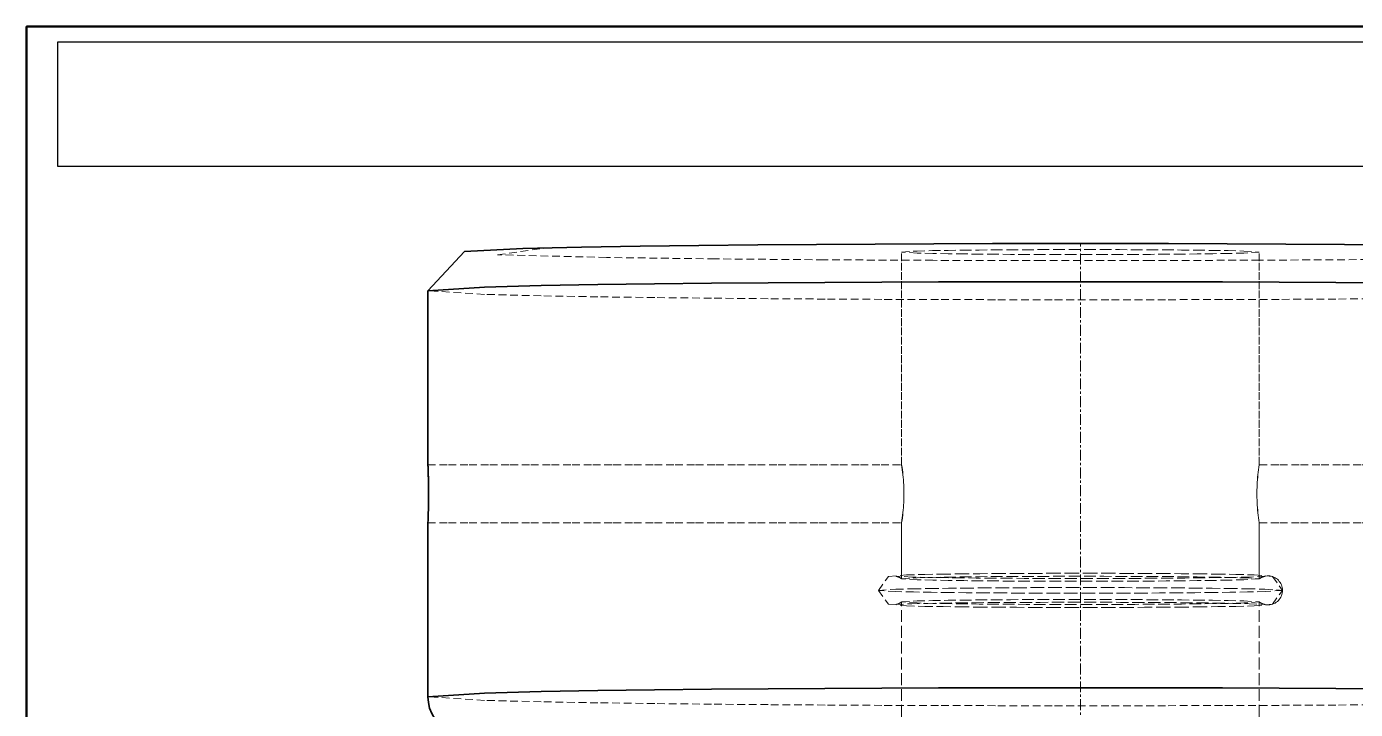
# Model space of a CAD drawing. Header units: millimetres. Extents: x 10 to 410, y 10 to 287.
# Drawn here: x 10 to 95.7, y 242.9 to 287 of the extents above; entities that cross this region are included whole.
import ezdxf

# ---------------------------------------------------------------- set-up
doc = ezdxf.new("R2010")
doc.units = ezdxf.units.MM
doc.linetypes.add('CENTER', pattern=[1.15, 0.7, -0.15, 0.15, -0.15])
doc.linetypes.add('DASHED', pattern=[0.75, 0.5, -0.25])
for name, color, linetype, lineweight in [('BORDER', 7, 'CONTINUOUS', 50), ('CENTER', 4, 'CENTER', 13), ('HIDDEN', 8, 'DASHED', 18), ('TITLE_BLOCK', 7, 'CONTINUOUS', 25), ('VISIBLE', 7, 'CONTINUOUS', 35)]:
    doc.layers.add(name, color=color, linetype=linetype, lineweight=lineweight)

msp = doc.modelspace()

# ---------------------------------------------------------------- linework, layer by layer
at = {"layer": 'BORDER'}
msp.add_lwpolyline([(10, 10), (410, 10), (410, 287), (10, 287)], close=True, dxfattribs=at)
at = {"layer": 'CENTER'}
msp.add_line((78, 190), (78, 273), dxfattribs=at)
at = {"layer": 'HIDDEN'}
for points in [[(117.61, 272.451), (110.606, 272.139), (103.585, 272.031), (96.563, 271.965), (89.541, 271.925), (82.519, 271.905), (75.497, 271.902), (68.475, 271.917), (61.454, 271.951), (54.432, 272.009), (47.41, 272.101), (40.39, 272.278), (43.608, 272.723), (49.847, 272.837), (57.034, 272.917), (66.26, 272.975), (71.574, 272.993), (77.384, 273), (83.905, 272.994), (91.544, 272.967), (102.007, 272.888), (108.832, 272.796), (113.296, 272.7), (117.61, 272.451)], [(66.46, 272.451), (67.459, 272.516), (68.463, 272.541), (69.466, 272.558), (70.47, 272.572), (71.474, 272.583), (72.478, 272.591), (73.482, 272.598), (74.486, 272.603), (75.49, 272.607), (76.494, 272.609), (77.497, 272.61), (78.501, 272.61), (79.505, 272.609), (80.509, 272.607), (81.513, 272.603), (82.517, 272.598), (83.521, 272.591), (84.525, 272.583), (85.529, 272.572), (86.533, 272.558), (87.536, 272.541), (88.54, 272.516), (89.54, 272.451)], [(89.54, 272.451), (88.541, 272.385), (87.537, 272.36), (86.534, 272.343), (85.53, 272.329), (84.526, 272.318), (83.522, 272.31), (82.518, 272.303), (81.514, 272.298), (80.51, 272.294), (79.506, 272.292), (78.503, 272.291), (77.499, 272.291), (76.495, 272.292), (75.491, 272.294), (74.487, 272.298), (73.483, 272.303), (72.479, 272.31), (71.475, 272.318), (70.471, 272.329), (69.467, 272.343), (68.464, 272.36), (67.46, 272.385), (66.46, 272.451)], [(66.46, 258.729), (66.46, 259.325), (66.46, 259.922), (66.46, 260.519), (66.46, 261.115), (66.46, 261.712), (66.46, 262.308), (66.46, 262.905), (66.46, 263.502), (66.46, 264.098), (66.46, 264.695), (66.46, 265.291), (66.46, 265.888), (66.46, 266.485), (66.46, 267.081), (66.46, 267.678), (66.46, 268.274), (66.46, 268.871), (66.46, 269.468), (66.46, 270.064), (66.46, 270.661), (66.46, 271.257), (66.46, 271.854), (66.46, 272.451)], [(89.54, 258.729), (89.54, 259.325), (89.54, 259.922), (89.54, 260.519), (89.54, 261.115), (89.54, 261.712), (89.54, 262.308), (89.54, 262.905), (89.54, 263.502), (89.54, 264.098), (89.54, 264.695), (89.54, 265.291), (89.54, 265.888), (89.54, 266.485), (89.54, 267.081), (89.54, 267.678), (89.54, 268.274), (89.54, 268.871), (89.54, 269.468), (89.54, 270.064), (89.54, 270.661), (89.54, 271.257), (89.54, 271.854), (89.54, 272.451)], [(120.105, 269.956), (116.46, 269.718), (112.799, 269.627), (109.136, 269.562), (105.474, 269.513), (101.811, 269.474), (98.148, 269.443), (94.485, 269.418), (90.822, 269.399), (87.159, 269.386), (83.497, 269.377), (79.834, 269.372), (76.171, 269.372), (72.508, 269.377), (68.845, 269.386), (65.182, 269.399), (61.519, 269.418), (57.856, 269.443), (54.193, 269.474), (50.531, 269.513), (46.868, 269.562), (43.205, 269.627), (39.544, 269.718), (35.895, 269.956)], [(35.895, 258.729), (37.224, 258.729), (38.553, 258.729), (39.882, 258.729), (41.211, 258.729), (42.54, 258.729), (43.869, 258.729), (45.198, 258.729), (46.527, 258.729), (47.855, 258.729), (49.184, 258.729), (50.513, 258.729), (51.842, 258.729), (53.171, 258.729), (54.5, 258.729), (55.829, 258.729), (57.158, 258.729), (58.487, 258.729), (59.816, 258.729), (61.145, 258.729), (62.473, 258.729), (63.802, 258.729), (65.131, 258.729), (66.46, 258.729)], [(66.46, 254.986), (66.487, 255.148), (66.51, 255.309), (66.531, 255.471), (66.549, 255.634), (66.566, 255.796), (66.579, 255.959), (66.591, 256.122), (66.6, 256.286), (66.606, 256.449), (66.611, 256.612), (66.613, 256.776), (66.612, 256.939), (66.61, 257.103), (66.605, 257.266), (66.597, 257.429), (66.588, 257.592), (66.576, 257.755), (66.562, 257.918), (66.545, 258.081), (66.527, 258.243), (66.506, 258.405), (66.484, 258.567), (66.46, 258.729)], [(66.46, 258.729), (66.46, 258.729), (66.46, 258.729), (66.46, 258.729), (66.46, 258.729), (66.46, 258.729), (66.46, 258.729), (66.46, 258.729), (66.46, 258.729), (66.46, 258.729), (66.46, 258.729), (66.46, 258.729), (66.46, 258.729), (66.46, 258.729), (66.46, 258.729), (66.46, 258.729), (66.46, 258.729), (66.46, 258.729), (66.46, 258.729), (66.46, 258.729), (66.46, 258.729), (66.46, 258.729), (66.46, 258.729), (66.46, 258.729)], [(66.46, 258.729), (66.487, 258.568), (66.51, 258.406), (66.531, 258.244), (66.549, 258.082), (66.566, 257.919), (66.579, 257.756), (66.591, 257.593), (66.6, 257.43), (66.606, 257.267), (66.611, 257.103), (66.613, 256.94), (66.612, 256.776), (66.61, 256.613), (66.605, 256.45), (66.597, 256.286), (66.588, 256.123), (66.576, 255.96), (66.562, 255.797), (66.545, 255.635), (66.527, 255.472), (66.506, 255.31), (66.484, 255.148), (66.46, 254.987)], [(89.54, 258.729), (89.513, 258.568), (89.49, 258.406), (89.469, 258.244), (89.451, 258.082), (89.434, 257.919), (89.421, 257.756), (89.409, 257.593), (89.4, 257.43), (89.394, 257.267), (89.389, 257.103), (89.387, 256.94), (89.388, 256.776), (89.39, 256.613), (89.395, 256.45), (89.403, 256.286), (89.412, 256.123), (89.424, 255.96), (89.438, 255.797), (89.455, 255.635), (89.473, 255.472), (89.494, 255.31), (89.516, 255.148), (89.54, 254.987)], [(89.54, 254.986), (89.513, 255.148), (89.49, 255.309), (89.469, 255.471), (89.451, 255.634), (89.434, 255.796), (89.421, 255.959), (89.409, 256.122), (89.4, 256.286), (89.394, 256.449), (89.389, 256.612), (89.387, 256.776), (89.388, 256.939), (89.39, 257.103), (89.395, 257.266), (89.403, 257.429), (89.412, 257.592), (89.424, 257.755), (89.438, 257.918), (89.455, 258.081), (89.473, 258.243), (89.494, 258.405), (89.516, 258.567), (89.54, 258.729)], [(89.54, 258.729), (89.54, 258.729), (89.54, 258.729), (89.54, 258.729), (89.54, 258.729), (89.54, 258.729), (89.54, 258.729), (89.54, 258.729), (89.54, 258.729), (89.54, 258.729), (89.54, 258.729), (89.54, 258.729), (89.54, 258.729), (89.54, 258.729), (89.54, 258.729), (89.54, 258.729), (89.54, 258.729), (89.54, 258.729), (89.54, 258.729), (89.54, 258.729), (89.54, 258.729), (89.54, 258.729), (89.54, 258.729), (89.54, 258.729)], [(89.54, 258.729), (90.869, 258.729), (92.198, 258.729), (93.527, 258.729), (94.855, 258.729), (96.184, 258.729), (97.513, 258.729), (98.842, 258.729), (100.171, 258.729), (101.5, 258.729), (102.829, 258.729), (104.158, 258.729), (105.487, 258.729), (106.816, 258.729), (108.145, 258.729), (109.473, 258.729), (110.802, 258.729), (112.131, 258.729), (113.46, 258.729), (114.789, 258.729), (116.118, 258.729), (117.447, 258.729), (118.776, 258.729), (120.105, 258.729)], [(35.895, 254.986), (35.899, 255.068), (35.903, 255.149), (35.906, 255.23), (35.909, 255.312), (35.912, 255.393), (35.915, 255.474), (35.917, 255.556), (35.92, 255.637), (35.922, 255.718), (35.924, 255.8), (35.926, 255.881), (35.928, 255.962), (35.929, 256.044), (35.931, 256.125), (35.932, 256.207), (35.933, 256.288), (35.934, 256.369), (35.935, 256.451), (35.936, 256.532), (35.936, 256.614), (35.937, 256.695), (35.937, 256.776), (35.937, 256.858)], [(35.895, 254.986), (37.224, 254.986), (38.553, 254.986), (39.882, 254.986), (41.211, 254.986), (42.54, 254.986), (43.869, 254.986), (45.198, 254.986), (46.527, 254.986), (47.855, 254.986), (49.184, 254.986), (50.513, 254.986), (51.842, 254.986), (53.171, 254.986), (54.5, 254.986), (55.829, 254.986), (57.158, 254.986), (58.487, 254.986), (59.816, 254.986), (61.145, 254.986), (62.473, 254.986), (63.802, 254.986), (65.131, 254.986), (66.46, 254.986)], [(66.46, 254.987), (66.46, 254.987), (66.46, 254.987), (66.46, 254.986), (66.46, 254.986), (66.46, 254.986), (66.46, 254.986), (66.46, 254.986), (66.46, 254.986), (66.46, 254.986), (66.46, 254.986), (66.46, 254.986), (66.46, 254.986), (66.46, 254.986), (66.46, 254.986), (66.46, 254.986), (66.46, 254.986), (66.46, 254.986), (66.46, 254.986), (66.46, 254.986), (66.46, 254.986), (66.46, 254.986), (66.46, 254.986), (66.46, 254.986)], [(66.46, 251.369), (66.46, 251.526), (66.46, 251.684), (66.46, 251.841), (66.46, 251.998), (66.46, 252.155), (66.46, 252.313), (66.46, 252.47), (66.46, 252.627), (66.46, 252.785), (66.46, 252.942), (66.46, 253.099), (66.46, 253.256), (66.46, 253.414), (66.46, 253.571), (66.46, 253.728), (66.46, 253.886), (66.46, 254.043), (66.46, 254.2), (66.46, 254.357), (66.46, 254.515), (66.46, 254.672), (66.46, 254.829), (66.46, 254.987)], [(89.54, 254.987), (89.54, 254.987), (89.54, 254.987), (89.54, 254.986), (89.54, 254.986), (89.54, 254.986), (89.54, 254.986), (89.54, 254.986), (89.54, 254.986), (89.54, 254.986), (89.54, 254.986), (89.54, 254.986), (89.54, 254.986), (89.54, 254.986), (89.54, 254.986), (89.54, 254.986), (89.54, 254.986), (89.54, 254.986), (89.54, 254.986), (89.54, 254.986), (89.54, 254.986), (89.54, 254.986), (89.54, 254.986), (89.54, 254.986)], [(89.54, 251.369), (89.54, 251.526), (89.54, 251.684), (89.54, 251.841), (89.54, 251.998), (89.54, 252.155), (89.54, 252.313), (89.54, 252.47), (89.54, 252.627), (89.54, 252.785), (89.54, 252.942), (89.54, 253.099), (89.54, 253.256), (89.54, 253.414), (89.54, 253.571), (89.54, 253.728), (89.54, 253.886), (89.54, 254.043), (89.54, 254.2), (89.54, 254.357), (89.54, 254.515), (89.54, 254.672), (89.54, 254.829), (89.54, 254.987)], [(89.54, 254.986), (90.869, 254.986), (92.198, 254.986), (93.527, 254.986), (94.855, 254.986), (96.184, 254.986), (97.513, 254.986), (98.842, 254.986), (100.171, 254.986), (101.5, 254.986), (102.829, 254.986), (104.158, 254.986), (105.487, 254.986), (106.816, 254.986), (108.145, 254.986), (109.473, 254.986), (110.802, 254.986), (112.131, 254.986), (113.46, 254.986), (114.789, 254.986), (116.118, 254.986), (117.447, 254.986), (118.776, 254.986), (120.105, 254.986)], [(64.963, 250.621), (65.612, 251.515), (66.785, 251.62), (67.965, 251.65), (69.146, 251.671), (70.326, 251.686), (71.507, 251.698), (72.687, 251.707), (73.868, 251.714), (75.048, 251.719), (76.229, 251.722), (77.41, 251.724), (78.59, 251.724), (79.771, 251.722), (80.952, 251.719), (82.132, 251.714), (83.313, 251.707), (84.493, 251.698), (85.674, 251.686), (86.854, 251.671), (88.035, 251.65), (89.215, 251.62), (90.388, 251.515), (91.037, 250.621)], [(89.913, 251.531), (88.878, 251.483), (87.842, 251.459), (86.806, 251.441), (85.77, 251.428), (84.734, 251.417), (83.698, 251.408), (82.662, 251.401), (81.626, 251.396), (80.59, 251.392), (79.554, 251.39), (78.518, 251.388), (77.482, 251.388), (76.446, 251.39), (75.41, 251.392), (74.374, 251.396), (73.338, 251.401), (72.302, 251.408), (71.266, 251.417), (70.23, 251.428), (69.194, 251.441), (68.158, 251.459), (67.122, 251.483), (66.087, 251.531)], [(66.087, 251.531), (66.105, 251.528), (66.123, 251.524), (66.14, 251.52), (66.158, 251.516), (66.175, 251.511), (66.192, 251.505), (66.209, 251.5), (66.226, 251.494), (66.243, 251.488), (66.26, 251.481), (66.276, 251.474), (66.293, 251.467), (66.309, 251.459), (66.325, 251.451), (66.341, 251.443), (66.357, 251.434), (66.372, 251.426), (66.388, 251.416), (66.403, 251.407), (66.418, 251.397), (66.433, 251.387), (66.448, 251.377), (66.462, 251.366)], [(66.46, 251.369), (67.459, 251.434), (68.463, 251.459), (69.466, 251.477), (70.47, 251.49), (71.474, 251.501), (72.478, 251.51), (73.482, 251.516), (74.486, 251.522), (75.49, 251.525), (76.494, 251.528), (77.497, 251.529), (78.501, 251.529), (79.505, 251.528), (80.509, 251.525), (81.513, 251.522), (82.517, 251.516), (83.521, 251.51), (84.525, 251.501), (85.529, 251.49), (86.533, 251.477), (87.536, 251.459), (88.54, 251.434), (89.54, 251.369)], [(66.462, 251.366), (66.462, 251.366), (66.462, 251.366), (66.462, 251.366), (66.462, 251.366), (66.462, 251.367), (66.461, 251.367), (66.461, 251.367), (66.461, 251.367), (66.461, 251.367), (66.461, 251.367), (66.461, 251.367), (66.461, 251.367), (66.461, 251.368), (66.461, 251.368), (66.461, 251.368), (66.46, 251.368), (66.46, 251.368), (66.46, 251.368), (66.46, 251.368), (66.46, 251.369), (66.46, 251.369), (66.46, 251.369), (66.46, 251.369)], [(89.538, 251.366), (88.538, 251.304), (87.534, 251.279), (86.531, 251.261), (85.527, 251.248), (84.524, 251.237), (83.52, 251.228), (82.516, 251.222), (81.513, 251.217), (80.509, 251.213), (79.506, 251.21), (78.502, 251.209), (77.498, 251.209), (76.495, 251.21), (75.491, 251.213), (74.487, 251.217), (73.484, 251.222), (72.48, 251.228), (71.477, 251.237), (70.473, 251.248), (69.47, 251.261), (68.466, 251.279), (67.463, 251.304), (66.462, 251.366)], [(89.538, 251.366), (89.552, 251.377), (89.567, 251.387), (89.582, 251.397), (89.597, 251.407), (89.612, 251.416), (89.628, 251.426), (89.643, 251.434), (89.659, 251.443), (89.675, 251.451), (89.691, 251.459), (89.707, 251.467), (89.724, 251.474), (89.74, 251.481), (89.757, 251.488), (89.774, 251.494), (89.791, 251.5), (89.808, 251.505), (89.825, 251.511), (89.842, 251.516), (89.86, 251.52), (89.877, 251.524), (89.895, 251.528), (89.913, 251.531)], [(89.54, 251.369), (89.54, 251.369), (89.54, 251.369), (89.54, 251.369), (89.54, 251.368), (89.54, 251.368), (89.54, 251.368), (89.54, 251.368), (89.539, 251.368), (89.539, 251.368), (89.539, 251.368), (89.539, 251.367), (89.539, 251.367), (89.539, 251.367), (89.539, 251.367), (89.539, 251.367), (89.539, 251.367), (89.539, 251.367), (89.538, 251.367), (89.538, 251.366), (89.538, 251.366), (89.538, 251.366), (89.538, 251.366), (89.538, 251.366)], [(91.037, 250.621), (91.033, 250.71), (91.02, 250.8), (90.998, 250.887), (90.968, 250.972), (90.931, 251.054), (90.885, 251.131), (90.832, 251.204), (90.773, 251.272), (90.707, 251.334), (90.636, 251.388), (90.559, 251.436), (90.479, 251.477), (90.395, 251.509), (90.308, 251.533), (90.219, 251.549), (90.13, 251.556), (90.04, 251.554), (89.95, 251.544), (89.862, 251.525), (89.776, 251.498), (89.693, 251.463), (89.614, 251.42), (89.54, 251.369)], [(64.963, 250.621), (66.092, 250.694), (67.225, 250.722), (68.359, 250.742), (69.493, 250.758), (70.627, 250.77), (71.762, 250.779), (72.896, 250.787), (74.03, 250.793), (75.164, 250.797), (76.298, 250.8), (77.432, 250.801), (78.566, 250.801), (79.701, 250.8), (80.835, 250.797), (81.969, 250.793), (83.103, 250.787), (84.237, 250.779), (85.371, 250.77), (86.505, 250.758), (87.639, 250.742), (88.773, 250.722), (89.907, 250.694), (91.037, 250.621)], [(91.037, 250.621), (89.908, 250.547), (88.775, 250.519), (87.641, 250.499), (86.507, 250.483), (85.373, 250.471), (84.238, 250.462), (83.104, 250.454), (81.97, 250.448), (80.836, 250.444), (79.702, 250.441), (78.568, 250.44), (77.434, 250.44), (76.299, 250.441), (75.165, 250.444), (74.031, 250.448), (72.897, 250.454), (71.763, 250.462), (70.629, 250.471), (69.495, 250.483), (68.361, 250.499), (67.227, 250.519), (66.093, 250.547), (64.963, 250.621)], [(64.963, 250.621), (65.612, 249.726), (66.785, 249.621), (67.965, 249.591), (69.146, 249.57), (70.326, 249.555), (71.507, 249.543), (72.687, 249.534), (73.868, 249.527), (75.048, 249.522), (76.229, 249.519), (77.41, 249.517), (78.59, 249.517), (79.771, 249.519), (80.952, 249.522), (82.132, 249.527), (83.313, 249.534), (84.493, 249.543), (85.674, 249.555), (86.854, 249.57), (88.035, 249.591), (89.215, 249.621), (90.388, 249.726), (91.037, 250.621)], [(89.54, 249.872), (89.614, 249.822), (89.693, 249.779), (89.776, 249.743), (89.862, 249.716), (89.95, 249.697), (90.04, 249.687), (90.13, 249.685), (90.219, 249.692), (90.308, 249.708), (90.395, 249.732), (90.479, 249.765), (90.559, 249.805), (90.636, 249.853), (90.707, 249.908), (90.773, 249.969), (90.832, 250.037), (90.885, 250.11), (90.931, 250.187), (90.968, 250.269), (90.998, 250.354), (91.02, 250.442), (91.033, 250.531), (91.037, 250.621)], [(66.462, 249.875), (66.448, 249.864), (66.433, 249.854), (66.418, 249.844), (66.403, 249.834), (66.388, 249.825), (66.372, 249.816), (66.357, 249.807), (66.341, 249.798), (66.325, 249.79), (66.309, 249.782), (66.293, 249.774), (66.276, 249.767), (66.26, 249.76), (66.243, 249.753), (66.226, 249.747), (66.209, 249.741), (66.192, 249.736), (66.175, 249.73), (66.158, 249.726), (66.14, 249.721), (66.123, 249.717), (66.105, 249.713), (66.087, 249.71)], [(66.087, 249.71), (67.122, 249.758), (68.158, 249.782), (69.194, 249.8), (70.23, 249.814), (71.266, 249.824), (72.302, 249.833), (73.338, 249.84), (74.374, 249.845), (75.41, 249.849), (76.446, 249.851), (77.482, 249.853), (78.518, 249.853), (79.554, 249.851), (80.59, 249.849), (81.626, 249.845), (82.662, 249.84), (83.698, 249.833), (84.734, 249.824), (85.77, 249.814), (86.806, 249.8), (87.842, 249.782), (88.878, 249.758), (89.913, 249.71)], [(66.46, 249.872), (66.46, 249.872), (66.46, 249.872), (66.46, 249.873), (66.46, 249.873), (66.46, 249.873), (66.46, 249.873), (66.46, 249.873), (66.461, 249.873), (66.461, 249.873), (66.461, 249.874), (66.461, 249.874), (66.461, 249.874), (66.461, 249.874), (66.461, 249.874), (66.461, 249.874), (66.461, 249.874), (66.461, 249.874), (66.462, 249.875), (66.462, 249.875), (66.462, 249.875), (66.462, 249.875), (66.462, 249.875), (66.462, 249.875)], [(89.54, 249.872), (88.541, 249.807), (87.537, 249.782), (86.534, 249.764), (85.53, 249.751), (84.526, 249.74), (83.522, 249.732), (82.518, 249.725), (81.514, 249.72), (80.51, 249.716), (79.506, 249.713), (78.503, 249.712), (77.499, 249.712), (76.495, 249.713), (75.491, 249.716), (74.487, 249.72), (73.483, 249.725), (72.479, 249.732), (71.475, 249.74), (70.471, 249.751), (69.467, 249.764), (68.464, 249.782), (67.46, 249.807), (66.46, 249.872)], [(66.46, 226.42), (66.46, 227.44), (66.46, 228.46), (66.46, 229.479), (66.46, 230.499), (66.46, 231.519), (66.46, 232.538), (66.46, 233.558), (66.46, 234.578), (66.46, 235.597), (66.46, 236.617), (66.46, 237.636), (66.46, 238.656), (66.46, 239.676), (66.46, 240.695), (66.46, 241.715), (66.46, 242.735), (66.46, 243.754), (66.46, 244.774), (66.46, 245.794), (66.46, 246.813), (66.46, 247.833), (66.46, 248.852), (66.46, 249.872)], [(66.462, 249.875), (67.462, 249.937), (68.466, 249.962), (69.469, 249.98), (70.473, 249.993), (71.476, 250.004), (72.48, 250.013), (73.484, 250.019), (74.487, 250.025), (75.491, 250.028), (76.494, 250.031), (77.498, 250.032), (78.502, 250.032), (79.505, 250.031), (80.509, 250.028), (81.513, 250.025), (82.516, 250.019), (83.52, 250.013), (84.523, 250.004), (85.527, 249.993), (86.53, 249.98), (87.534, 249.962), (88.537, 249.937), (89.538, 249.875)], [(89.538, 249.875), (89.538, 249.875), (89.538, 249.875), (89.538, 249.875), (89.538, 249.875), (89.538, 249.875), (89.539, 249.874), (89.539, 249.874), (89.539, 249.874), (89.539, 249.874), (89.539, 249.874), (89.539, 249.874), (89.539, 249.874), (89.539, 249.874), (89.539, 249.873), (89.539, 249.873), (89.54, 249.873), (89.54, 249.873), (89.54, 249.873), (89.54, 249.873), (89.54, 249.873), (89.54, 249.872), (89.54, 249.872), (89.54, 249.872)], [(89.913, 249.71), (89.895, 249.713), (89.877, 249.717), (89.86, 249.721), (89.842, 249.726), (89.825, 249.73), (89.808, 249.736), (89.791, 249.741), (89.774, 249.747), (89.757, 249.753), (89.74, 249.76), (89.724, 249.767), (89.707, 249.774), (89.691, 249.782), (89.675, 249.79), (89.659, 249.798), (89.643, 249.807), (89.628, 249.816), (89.612, 249.825), (89.597, 249.834), (89.582, 249.844), (89.567, 249.854), (89.552, 249.864), (89.538, 249.875)], [(89.54, 226.42), (89.54, 227.44), (89.54, 228.46), (89.54, 229.479), (89.54, 230.499), (89.54, 231.519), (89.54, 232.538), (89.54, 233.558), (89.54, 234.578), (89.54, 235.597), (89.54, 236.617), (89.54, 237.636), (89.54, 238.656), (89.54, 239.676), (89.54, 240.695), (89.54, 241.715), (89.54, 242.735), (89.54, 243.754), (89.54, 244.774), (89.54, 245.794), (89.54, 246.813), (89.54, 247.833), (89.54, 248.852), (89.54, 249.872)], [(120.105, 243.76), (116.46, 243.522), (112.799, 243.431), (109.136, 243.366), (105.474, 243.317), (101.811, 243.278), (98.148, 243.247), (94.485, 243.222), (90.822, 243.203), (87.159, 243.19), (83.497, 243.181), (79.834, 243.176), (76.171, 243.176), (72.508, 243.181), (68.845, 243.19), (65.182, 243.203), (61.519, 243.222), (57.856, 243.247), (54.193, 243.278), (50.531, 243.317), (46.868, 243.366), (43.205, 243.431), (39.544, 243.522), (35.895, 243.76)]]:
    msp.add_lwpolyline(points, dxfattribs=at)
at = {"layer": 'TITLE_BLOCK'}
msp.add_lwpolyline([(12, 278), (408, 278), (408, 286), (12, 286)], close=True, dxfattribs=at)
at = {"layer": 'VISIBLE'}
for points in [[(35.895, 269.956), (38.247, 272.482), (42.027, 272.682), (45.813, 272.772), (49.599, 272.834), (53.386, 272.881), (57.173, 272.918), (60.959, 272.947), (64.746, 272.969), (68.533, 272.984), (72.32, 272.995), (76.107, 273), (79.893, 273), (83.68, 272.995), (87.467, 272.984), (91.254, 272.969), (95.041, 272.947), (98.827, 272.918), (102.614, 272.881), (106.401, 272.834), (110.187, 272.772), (113.973, 272.682), (117.753, 272.482), (120.105, 269.956)], [(35.895, 269.956), (39.54, 270.193), (43.201, 270.285), (46.864, 270.349), (50.526, 270.398), (54.189, 270.437), (57.852, 270.469), (61.515, 270.493), (65.178, 270.512), (68.841, 270.526), (72.503, 270.535), (76.166, 270.539), (79.829, 270.539), (83.492, 270.535), (87.155, 270.526), (90.818, 270.512), (94.481, 270.493), (98.144, 270.469), (101.807, 270.437), (105.469, 270.398), (109.132, 270.349), (112.795, 270.285), (116.456, 270.194), (120.105, 269.956)], [(35.895, 258.729), (35.895, 259.217), (35.895, 259.705), (35.895, 260.193), (35.895, 260.681), (35.895, 261.169), (35.895, 261.658), (35.895, 262.146), (35.895, 262.634), (35.895, 263.122), (35.895, 263.61), (35.895, 264.098), (35.895, 264.586), (35.895, 265.074), (35.895, 265.563), (35.895, 266.051), (35.895, 266.539), (35.895, 267.027), (35.895, 267.515), (35.895, 268.003), (35.895, 268.491), (35.895, 268.979), (35.895, 269.468), (35.895, 269.956)], [(35.937, 256.858), (35.937, 256.939), (35.936, 257.02), (35.936, 257.102), (35.935, 257.183), (35.935, 257.265), (35.934, 257.346), (35.933, 257.427), (35.931, 257.509), (35.93, 257.59), (35.929, 257.671), (35.927, 257.753), (35.925, 257.834), (35.923, 257.916), (35.921, 257.997), (35.919, 258.078), (35.916, 258.16), (35.914, 258.241), (35.911, 258.322), (35.908, 258.404), (35.905, 258.485), (35.902, 258.566), (35.899, 258.648), (35.895, 258.729)], [(35.895, 258.729), (35.895, 258.729), (35.895, 258.729), (35.895, 258.729), (35.895, 258.729), (35.895, 258.729), (35.895, 258.729), (35.895, 258.729), (35.895, 258.729), (35.895, 258.729), (35.895, 258.729), (35.895, 258.729), (35.895, 258.729), (35.895, 258.729), (35.895, 258.729), (35.895, 258.729), (35.895, 258.729), (35.895, 258.729), (35.895, 258.729), (35.895, 258.729), (35.895, 258.729), (35.895, 258.729), (35.895, 258.729), (35.895, 258.729)], [(35.895, 258.729), (35.903, 258.566), (35.909, 258.404), (35.915, 258.241), (35.92, 258.078), (35.924, 257.916), (35.928, 257.753), (35.931, 257.59), (35.933, 257.427), (35.935, 257.265), (35.936, 257.102), (35.937, 256.939), (35.937, 256.776), (35.936, 256.614), (35.935, 256.451), (35.933, 256.288), (35.93, 256.125), (35.927, 255.963), (35.923, 255.8), (35.919, 255.637), (35.914, 255.475), (35.908, 255.312), (35.902, 255.149), (35.895, 254.987)], [(35.895, 254.987), (35.895, 254.987), (35.895, 254.987), (35.895, 254.987), (35.895, 254.986), (35.895, 254.986), (35.895, 254.986), (35.895, 254.986), (35.895, 254.986), (35.895, 254.986), (35.895, 254.986), (35.895, 254.986), (35.895, 254.986), (35.895, 254.986), (35.895, 254.986), (35.895, 254.986), (35.895, 254.986), (35.895, 254.986), (35.895, 254.986), (35.895, 254.986), (35.895, 254.986), (35.895, 254.986), (35.895, 254.986), (35.895, 254.986)], [(35.895, 243.76), (35.895, 244.248), (35.895, 244.736), (35.895, 245.224), (35.895, 245.712), (35.895, 246.2), (35.895, 246.688), (35.895, 247.177), (35.895, 247.665), (35.895, 248.153), (35.895, 248.641), (35.895, 249.129), (35.895, 249.617), (35.895, 250.105), (35.895, 250.593), (35.895, 251.082), (35.895, 251.57), (35.895, 252.058), (35.895, 252.546), (35.895, 253.034), (35.895, 253.522), (35.895, 254.01), (35.895, 254.498), (35.895, 254.987)], [(35.895, 243.76), (39.54, 243.997), (43.201, 244.089), (46.864, 244.153), (50.526, 244.202), (54.189, 244.241), (57.852, 244.273), (61.515, 244.297), (65.178, 244.316), (68.841, 244.33), (72.503, 244.339), (76.166, 244.343), (79.829, 244.343), (83.492, 244.339), (87.155, 244.33), (90.818, 244.316), (94.481, 244.297), (98.144, 244.273), (101.807, 244.242), (105.469, 244.202), (109.132, 244.153), (112.795, 244.089), (116.456, 243.998), (120.105, 243.76)], [(43.13, 241.003), (42.753, 241.013), (42.376, 241.023), (41.999, 241.034), (41.621, 241.046), (41.244, 241.058), (40.867, 241.072), (40.49, 241.086), (40.114, 241.102), (39.737, 241.119), (39.36, 241.139), (38.984, 241.163), (38.607, 241.193), (38.233, 241.235), (37.862, 241.305), (37.503, 241.418), (37.163, 241.581), (36.85, 241.792), (36.573, 242.047), (36.337, 242.34), (36.147, 242.666), (36.008, 243.017), (35.924, 243.384), (35.895, 243.76)]]:
    msp.add_lwpolyline(points, dxfattribs=at)

doc.saveas('drawing.dxf')
